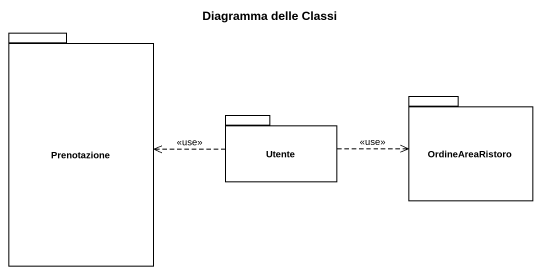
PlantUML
@startuml
title Diagramma delle Classi
package Prenotazione {
}
package Utente {
}
package OrdineAreaRistoro {
}
Utente .left.> Prenotazione : <<use>>
Utente .right.> OrdineAreaRistoro : <<use>>
@enduml
